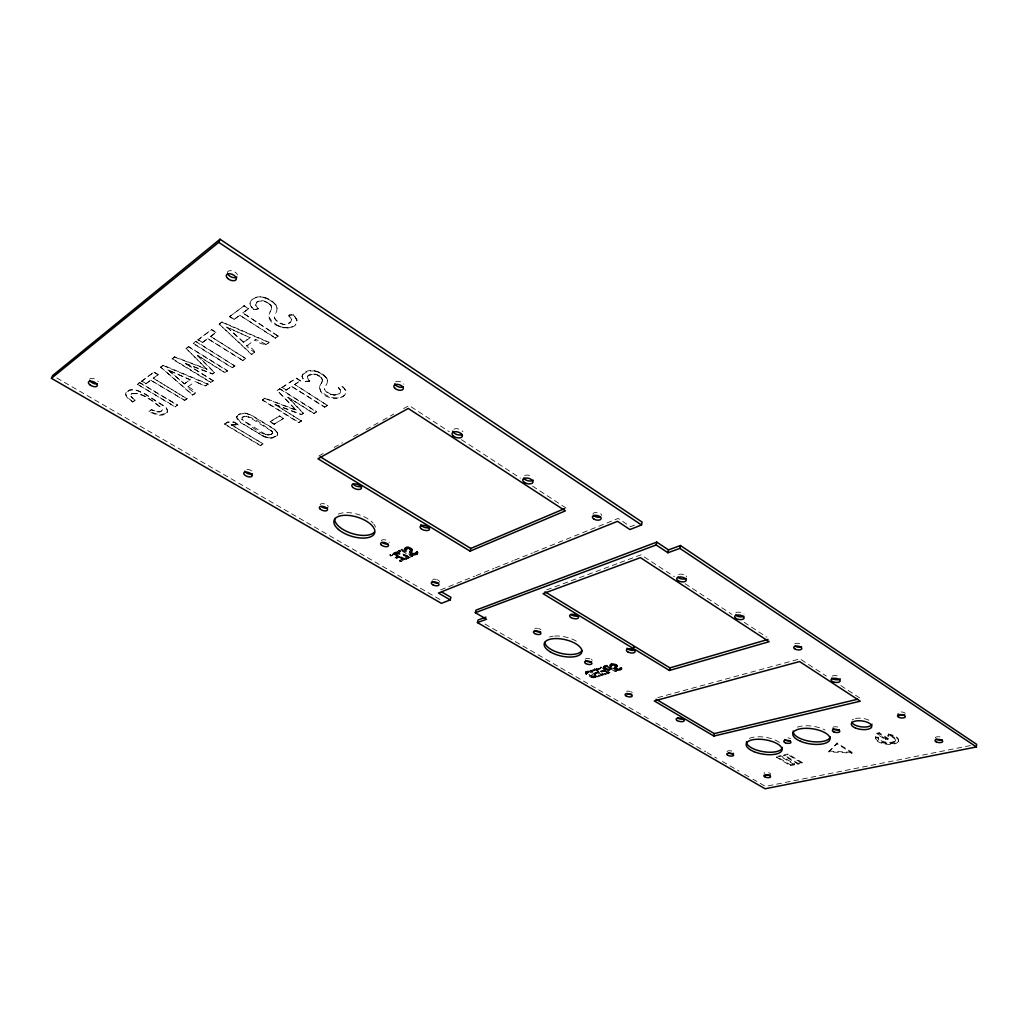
<?xml version="1.0" encoding="UTF-8"?>
<svg xmlns="http://www.w3.org/2000/svg" width="1028" height="1028" viewBox="0 0 1028 1028"><rect width="100%" height="100%" fill="white"/><g stroke="black" fill="none" stroke-linecap="round" stroke-linejoin="round"><path stroke-width="0.75" stroke-dasharray="5 3.75" d="M609.951 665.9L610.221 665C613.176 663.356 617.712 665.103 614.384 667.892C615.721 670.012 622.814 670.719 621.426 667.48L620.359 667.943C620.681 671.721 612.482 668.791 617.211 666.722C617.674 663.625 612.508 663.009 610.375 664.229L609.951 665.9L611.801 666.44C610.478 662.957 616.749 664.422 617.211 666.722M617.391 665.681C613.228 667.686 619.139 670.616 620.359 667.943M255.651 305.033L258.234 308.837L255.651 305.033L256.949 301.975C261.42 298.84 266.997 301.538 270.57 304.789C272.6 305.496 270.801 311.561 271.7 307.552M875.445 736.896A11.681 4.767 7.2 0 0 885.506 743.308A11.681 4.767 7.2 0 0 898.459 740.507A11.681 4.767 7.2 0 0 888.436 734.095L888.051 735.277A8.738 3.559 7.2 0 1 895.555 740.07A8.738 3.559 7.2 0 1 885.853 742.152A8.738 3.559 7.2 0 1 878.336 737.359L875.445 736.896L875.355 737.667A11.681 4.755 7.2 0 0 885.429 744.079A11.681 4.755 7.2 0 0 898.382 741.291L898.446 740.558M875.355 737.667L878.246 738.13A8.738 3.559 7.2 0 0 885.776 742.923A8.738 3.559 7.2 0 0 895.465 740.841L895.542 740.096M895.465 740.841A8.738 3.559 7.2 0 0 887.974 736.048L888.051 735.277M887.974 736.048L888.436 734.095M887.999 739.26L888.076 738.477L879.197 732.771L876.897 733.272L876.807 734.043L885.699 739.749L887.999 739.26L879.107 733.542L876.807 734.043M274.283 317.498C274.874 319.579 278.896 322.612 281.775 323.602C284.139 327.238 293.841 319.117 289.588 323.062C283.548 327.585 270.338 319.926 275.607 313.309M885.699 739.749L885.789 738.965L876.897 733.272M878.246 738.13L878.336 737.359M879.107 733.542L879.197 732.771M851.968 753.126L852.058 752.367L837.113 743.051L828.812 751.828L851.968 753.126L837.01 743.822L837.113 743.051M614.23 667.339C613.241 670.911 622.904 671.747 621.272 668.251L619.871 668.29L620.025 667.532M802.02 763.226L802.123 762.493L788.065 754.025L783.953 754.912L783.85 755.644L797.908 764.087L802.02 763.226L787.962 754.758L783.85 755.644M797.908 764.087L798.011 763.354L783.953 754.912M790.493 765.629L790.596 764.896L776.551 756.505L776.448 757.25L790.493 765.629L794.58 764.781L794.683 764.048L780.625 755.631L776.551 756.505M787.962 754.758L788.065 754.025M794.58 764.781L780.522 756.364L780.625 755.631M307.346 377.739L309.634 381.131L307.346 377.739L307.642 376.132C312.152 370.324 327.007 376.813 320.8 384.074M344.701 395.125C338.854 400.355 330.039 398.196 324.321 393.904C319.078 393.634 317.883 378.227 320.556 391.193C326.017 402.231 354.416 399.596 343.082 386.836C332.725 384.716 343.905 393.428 338.572 387.479M340.204 389.406C343.853 399.558 318.616 394.161 325.966 385.282M236.684 417.638L236.967 416.289L236.967 418.807L240.411 422.534L264.903 436.964L272.459 438.069L277.393 435.114L277.47 432.634L274.142 428.946L251.629 415.248L245.448 413.192L241.811 413.192L238.766 414.361L236.864 416.571M249.932 303.915C252.4 288.778 284.075 300.793 275.491 313.617M135.015 400.329L132.676 402.012L127.549 397.913A11.437 5.487 22.3 0 1 126.033 392.696L129.387 390.075A11.642 5.59 22.3 0 1 138.048 390.653L145.154 393.917L165.431 406.857A11.514 5.538 21.9 0 1 167.05 412.279C162.527 417.946 154.174 414.155 148.944 411.547L151.296 409.889L159.7 412.087L162.321 410.159L162.026 408.232C153.532 401.781 142.956 391.745 131.674 393.596L131.07 396.602L135.015 400.329L131.07 396.602M288.932 315.583C297.426 327.084 281.89 311.574 293.635 314.774C309.055 335.501 260.392 328.793 270.21 311.69M621.529 669.691L621.683 668.92M621.644 668.663L621.799 667.892M621.773 669.382L621.966 668.277M616.466 669.254L616.62 668.483M616.839 667.198L617.006 666.44M617.108 666.157L617.263 665.386M611.724 669.549L615.271 671.644L616.299 671.348L616.453 670.577L607.291 665.155C599.054 665.309 607.445 671.657 610.709 668.945L610.876 668.187C609.039 670.462 601.637 666.619 607.278 666.067L607.124 666.825C601.162 667.943 610.067 671.078 611.878 668.791L611.724 669.549C609.193 671.027 603.012 670.192 603.552 666.555M616.633 670.102L616.787 669.344M617.16 669.562L617.314 668.804M617.263 670.282L617.417 669.524M617.905 670.397L618.072 668.971M618.56 670.449L618.856 668.971M619.203 670.423L619.64 668.817M619.987 669.356L620.141 668.598M619.858 670.333L620 669.575M620.501 670.179L620.655 669.408M621.272 668.251L621.426 667.48M621.105 669.948L621.246 669.189M611.801 666.44L611.403 665.72L612.752 665.116L613.035 663.625M612.752 665.116L613.523 665.116L613.69 663.677M614.179 664.563L614.333 663.792M614.076 668.11L615.721 666.298L614.423 664.512M614.076 668.367L614.538 666.876M614.795 664.743L614.95 663.972M614.23 668.663L614.384 667.892M614.95 665.604L615.104 664.833M614.551 668.971L614.705 668.213M614.898 667.236L615.052 666.465M615.219 665.759L615.566 664.216M615.476 666.774L615.746 665.27M615.078 669.331L615.232 668.573M615.669 666.542L615.875 665.527M616.003 665.309L616.157 664.538M615.592 668.521L615.759 667.519M615.438 669.549L615.913 667.3M616.247 665.45L616.402 664.679M615.271 671.644L616.453 670.577M616.029 669.858L616.286 668.277M616.286 667.622L616.44 666.864M616.787 665.823L616.941 665.052M603.308 667.66L607.291 665.155M606.828 670.038L607.111 668.598M607.625 670.217L607.779 668.791M608.268 669.601L608.435 668.842M607.779 672.993L607.933 672.235L604.168 674.072L605.184 674.664L609.964 672.518L600.815 667.121L596.201 668.534L597.05 669.883L600.648 668.791L603.757 670.616L603.911 669.858L600.622 671.554L601.624 672.145L604.772 671.207L607.779 672.993L604.168 674.072M608.422 670.282L608.576 669.524M608.846 669.511L609 668.753M609.18 670.256L609.334 669.485M610.221 665L610.375 664.229M610.426 666.478L610.041 664.641M609.887 670.102L610.041 669.344M610.966 664.666L611.12 663.895M611.596 664.512L611.763 663.741M611.48 666.041L611.724 664.692M611.981 665.27L612.392 663.651M601.624 672.145L604.927 670.449L604.772 671.207M601.868 674.754L602.022 673.995L598.283 675.833L599.298 676.411L604.04 674.291L594.904 668.92L590.329 670.32L591.177 671.669L594.749 670.577L597.846 672.402L598 671.644L594.737 673.327L595.739 673.918L598.849 672.993L601.868 674.754L598.283 675.833M603.462 668.046L603.616 667.275M603.706 667.018L603.873 666.26M603.847 668.457L604.001 667.699M604.271 666.786L604.438 666.028M604.477 668.881L604.631 668.123M604.785 667.879L605.029 666.825M605.004 668.213L605.415 666.632M605.286 669.369L605.659 667.815M605.184 674.664L609.964 672.518M606.045 669.755L606.469 668.29M594.685 677.722L598.168 676.051L598 676.797C593.863 680.69 578.931 672.505 589.044 670.706L598.168 676.051M595.739 673.918L599.016 672.235L598.849 672.993M595.482 677.555L595.636 676.797M597.05 669.883L600.815 668.033M590.689 676.064L593.734 677.105L596.15 675.756C593.541 678.043 582.915 672.672 589.044 671.605M600.648 668.791L600.815 667.121M599.298 676.411L604.04 674.291M591.177 671.669L594.904 669.819L594.749 670.577M591.344 677.234L591.742 675.794M592.179 677.529L592.449 676.128M593.027 677.709L593.182 676.321M590.162 671.078L594.904 668.92M593.734 677.105L593.901 676.347M593.863 677.786L594.839 676.977M594.441 676.977L594.595 676.218M585.536 673.764L585.433 672.132M585.202 673.16L585.999 671.669M585.921 674.098L585.69 673.006M585.844 672.428L586.513 671.477M586.461 674.445L586.088 673.34M587.566 673.353L586.872 673.713L586.988 672.312M586.872 673.713L587.027 672.967M586.667 673.366L587.489 672.081M595.996 676.514L588.89 672.363L589.044 670.706M277.393 435.114L277.714 433.777M585.292 673.456L585.639 671.888M290.924 321.674L291.412 319.695M325.876 385.577C334.023 374.475 305.74 363.09 301.949 376.672L305.252 381.735L309.634 381.131M302.579 374.256L302.052 376.376L302.977 378.779L305.355 381.439L309.736 380.835M406.728 550.365C405.674 546.228 413.256 549.864 409.851 553.051C411.251 555.621 419.514 556.109 416.931 552.28L417.15 551.496L415.518 552.383C417.394 555.801 408.99 553.848 409.941 550.995C413.911 548.387 404.634 546.331 406.959 549.582L405.34 550.468L404.467 549.145L404.929 547.834C407.615 545.367 415.325 548.631 411.239 552.242C411.251 555.428 420.156 554.85 417.15 551.496M416.687 554.709L416.918 553.925M417.432 552.781L417.651 551.997M417.239 554.413L417.458 553.629M417.715 553.244L417.933 552.46M417.599 554.066L417.985 552.897M411.907 553.462L411.38 551.74L412.575 549.736M412.035 554.477L412.125 552.678M411.701 556.778L412.883 555.583L401.974 549.132L401.023 549.569L400.791 550.34L411.701 556.778L412.883 555.583M412.729 554.773L413.333 553.295L416.16 552.935L415.736 551.599M413.41 554.966L413.641 554.182M413.924 554.246L414.155 553.475M414.104 555.081L414.323 554.31M414.734 554.233L414.952 553.449M414.785 555.12L415.004 554.336M415.492 554.002L415.71 553.218M415.98 552.897L416.199 552.113M415.44 555.069L415.659 554.285M415.929 553.706L416.16 552.935M416.109 553.347L416.327 552.563M416.083 554.94L416.301 554.156M404.878 559.772L405.109 558.988L394.225 552.601L389.702 555.3L390.897 556.007L394.482 553.732L398.17 555.891L395.022 557.96L396.217 558.667L399.378 556.598L402.963 558.705L399.365 560.954L400.573 561.661L404.878 559.772L393.994 553.385L389.702 555.3M408.116 548.656L408.334 547.873M404.467 549.145L408.848 547.14M408.913 548.823L409.144 548.04M404.904 558.551L408.257 556.405L405.122 557.78L406.086 559.245L410.519 556.623L397.733 552.267L397.502 553.038L410.288 557.394L410.519 556.623M412.344 550.52L409.311 548.13L409.542 547.346M409.709 549.196L409.941 548.412M410.005 548.412L410.236 547.628M410.031 549.376L410.249 548.592M409.619 552.691L409.941 550.995M410.493 549.723L410.93 548.001M410.121 551.239L410.352 550.455M409.851 553.051L410.069 552.267M410.596 550.648L410.93 549.26M410.994 548.965L411.226 548.181M410.275 553.437L410.493 552.653M411.663 549.415L411.881 548.631M410.917 553.861L411.136 553.077M411.2 552.82L411.47 551.458M412.074 549.813L412.305 549.029M411.663 551.676L411.881 550.905M411.431 553.128L411.663 552.344M412.112 551.136L412.511 549.402M411.341 554.118L411.56 553.334M400.573 561.661L405.109 558.988M404.698 548.618L404.929 547.834M404.685 549.762L404.698 548.361M405.379 548.181L405.597 547.397M405.97 547.963L406.201 547.179M405.34 550.468L404.916 548.978M406.124 549.479L406.445 548.374M406.6 547.821L406.831 547.037M406.291 549.877L406.51 549.106M406.587 548.901L406.805 548.117M407.255 547.77L407.474 546.986M407.319 548.669L407.551 547.885M407.923 547.808L408.155 547.024M396.217 558.667L399.378 556.598M408.026 557.176L395.266 552.807L399.506 550.237L400.47 551.715L397.502 553.038M401.974 549.132L400.791 550.34M399.365 560.954L402.963 558.705M393.994 553.385L394.225 552.601M395.266 552.807L399.506 550.237M395.022 557.96L398.17 555.891M390.897 556.007L394.482 553.732M345.871 390.511L342.992 387.119L338.469 387.774M333.959 395.266L338.983 393.801M327.431 405.469L294.689 384.433L327.431 405.469L324.565 407.178L291.759 386.515L286.002 390.165L281.89 387.595L296.411 378.098L300.536 380.72L294.599 384.716M331.286 394.713L325.735 390.987L324.54 388.969M324.565 407.178L327.521 405.186M313.9 413.346L288.007 397.168L313.797 413.629L316.65 411.688L279.86 388.661L277.187 390.37L296.154 410.249L277.187 390.37M327.701 380.9L326.698 377.841M313.797 413.629L316.65 411.688M326.596 378.137L321.918 373.999M322.509 380.167L321.558 377.726M322.098 381.658L319.695 386.232M301.397 421.043L275.144 404.454L301.397 421.043L298.75 422.624L262.268 400.123L264.941 398.183L296.257 409.954M321.828 374.282L319.541 372.624M321.456 378.021L318.886 375.773M307.642 376.132L313.527 373.845M302.476 374.552L308.259 371.082L314.902 370.877M275.041 404.736L301.332 414.682L303.427 413.192L288.007 397.168M298.75 422.624L301.5 420.76M318.783 376.068L316.187 374.423M319.451 372.92L317.202 371.583M301.332 414.682L303.427 413.192M277.611 434.06L277.47 432.634M276.686 436.078L277.483 434.831M283.394 418.55L279.487 415.8L270.068 421.84L274.065 424.281L283.394 418.55L279.385 416.083L270.068 421.84M270.737 438.198L276.789 435.808M272.6 433.546C263.605 438.892 249.855 424.744 241.824 419.398L242.814 416.815C253.942 415.068 264.003 426.286 272.613 432.056L271.585 434.574M277.367 432.916L274.142 428.946M291.759 386.515L324.668 406.895M281.89 387.595L296.411 378.098M266.907 437.632L270.827 437.928M267.871 435.14L271.688 434.291M272.613 432.056L271.533 430.706M274.065 424.281L283.497 418.267M286.002 390.165L291.862 386.232M262.834 436.052L240.513 422.251L236.787 417.368M277.085 390.666L279.86 388.661M231.197 425.078L238.612 424.744L234.178 422.084L227.676 421.981L224.528 424.204L260.315 445.612L262.988 443.8L231.3 424.795L262.988 443.8M265.661 434.484L241.824 419.398M264.903 436.964L262.924 435.769M297.143 320.8L296.745 318.911M287.801 328.125L292.132 326.737L295.768 324.167M288.817 315.892L293.635 314.774M262.268 400.123L264.941 398.183M274.052 429.229L249.508 414.297M271.443 430.989L248.75 416.88M278.19 336.195L242.788 312.897L278.19 336.195L275.298 338.186L239.807 315.288L233.986 319.541L229.54 316.688L244.227 305.663L248.699 308.58L242.672 313.206M283.163 327.752L287.917 327.829M241.824 417.882L244.51 416.173M238.766 414.361L245.448 413.192M278.292 325.927L271.97 321.404L268.912 316.83M244.407 416.456L246.514 416.211M245.345 413.474L247.452 413.616M275.298 338.186L278.305 335.899M280.76 327.02L278.408 325.619M265.905 344.406C242.608 331.144 263.502 350.098 269.053 342.247L222.048 321.982L219.208 324.064L251.5 354.506C263.618 351.782 232.585 336.876 254.558 352.411M265.802 344.701L269.053 342.247M277.162 308.259L275.967 304.841M224.528 424.204L227.573 422.264L234.178 422.084M271.598 307.86L270.57 304.789M275.864 305.136L271.842 301.255M271.739 301.564L268.179 299.007M270.454 305.085L267.666 302.605M251.5 354.506L254.674 352.116M250.112 337.698L226.79 326.943L243.443 342.375L250.112 337.698L226.674 327.251M268.077 299.315L265.674 297.876M256.833 302.283L259.184 301.114L264.761 301.114M210.47 336.696L216.15 332.327L211.755 329.551L197.916 339.934L202.285 342.658L207.772 338.662L242.659 360.571L245.512 358.399L210.586 336.4L245.512 358.399M243.443 342.375L250.228 337.402M234.808 365.955L195.808 341.27L193.046 343.519L232.097 367.818L234.808 365.955L195.693 341.566L193.046 343.519M252.335 299.341L256.242 297.426L260.816 296.732M260.701 297.041L263.219 297.105M227.599 370.697L224.991 372.483L197.684 355.572L224.888 372.766L227.599 370.697L188.651 346.539L186.132 348.389L206.936 369.348L186.132 348.389M250.048 303.607C250.845 307.963 253.903 311.278 258.349 308.541M232.097 367.818L234.911 365.672M213.207 380.784L185.438 363.411L213.207 380.784L210.701 382.493L172.113 358.9L174.644 356.832L207.052 369.052M239.807 315.288L275.401 337.891M229.54 316.688L244.227 305.663M208.157 384.035L205.343 385.963L195.179 381.568L205.24 386.245L208.157 384.035L163.221 365.236L160.676 367.112L192.442 395.022C203.672 392.388 173.732 378.972 195.191 393.146M185.323 363.694L212.539 374.012L214.531 372.419L197.684 355.572M233.986 319.541L239.922 314.992M210.701 382.493L213.31 380.488M212.539 374.012L214.531 372.419M219.092 324.36L222.048 321.982M186.98 398.774L153.288 378.201L186.98 398.774L184.526 400.445L150.756 380.244L145.847 383.829L141.62 381.311L154.02 372.007L158.273 374.565L153.172 378.484M192.442 395.022L195.294 392.85M190.219 379.756L167.898 369.784L184.256 383.945L190.219 379.756L167.782 370.067M207.772 338.662L242.775 360.275M197.916 339.934L211.755 329.551M184.526 400.445L187.096 398.491M175.056 406.947L177.6 405.006L139.757 382.493L137.379 384.241L175.056 406.947L177.6 405.006M184.256 383.945L190.334 379.473M202.285 342.658L207.887 338.366M167.05 412.279L166.934 412.549A11.514 5.538 21.9 0 0 165.328 407.139L145.038 394.199L137.932 390.936A11.642 5.59 22.3 0 0 129.284 390.357L126.033 392.696M186.017 348.672L188.651 346.539M157.361 412.061L161.499 411.174M172.113 358.9L174.644 356.832M148.944 411.547L151.412 409.619L157.477 411.778M160.561 367.394L163.221 365.236M141.62 381.311L154.02 372.007M150.756 380.244L184.642 400.175M145.847 383.829L150.872 379.962M137.264 384.523L139.757 382.493M132.676 402.012L135.118 400.059M131.019 394.366L131.674 393.596M270.107 311.998L271.443 308.914M828.812 751.828L837.01 743.822M153.288 378.201L158.273 374.565M210.586 336.4L216.15 332.327M242.788 312.897L248.699 308.58M187.803 386.926L195.179 381.568M247.054 345.626L255.291 339.664M242.659 360.571L245.396 358.695M294.689 384.433L300.536 380.72M260.315 445.612L262.885 444.083M318.86 455.982L324.411 452.873M334.139 447.437L342.465 442.772M353.581 436.553L359.132 433.456M366.084 429.563L381.362 421.03M382.75 420.246L393.852 414.04M403.58 408.591L409.131 405.495L449.364 431.773M165.714 413.641L158.787 414.785L149.047 411.264M397.733 552.267L400.702 550.944M406.086 559.245L410.288 557.394M440.639 589.866L455.43 583.917M456.907 583.313L474.666 576.168M476.144 575.577L493.89 568.433M495.367 567.841L513.126 560.697M514.604 560.106L532.35 552.961M533.84 552.37L618.162 518.446L630.524 526.657L636.319 524.383M546.678 589.879L618.522 563.164M620.012 562.612L640.971 554.824L674.458 576.734M131.558 393.878C142.841 392.015 153.429 402.064 161.923 408.501M586.358 672.235L588.877 671.464L598 676.797M596.047 669.292L600.66 667.879L609.81 673.276M587.335 672.826L588.89 672.363M594.737 673.327L597.846 672.402M600.622 671.554L603.757 670.616M657.83 697.601L799.964 658.858L826.319 676.103M776.448 757.25L780.522 756.364M885.789 738.965L888.076 738.477M790.596 764.896L794.683 764.048M798.011 763.354L802.123 762.493M970.342 745.557L765.449 786.394L752.959 779.16M253.672 309.608L258.234 308.837M415.518 552.383L416.931 552.28M405.572 549.684L406.959 549.582M610.593 665.707L611.956 665.669M231.3 424.795L238.612 424.744M828.902 751.082L852.058 752.367M594.017 677.028L586.615 673.687M313.424 374.141L316.084 374.719M331.389 394.418L334.049 394.983M613.523 665.116L614.269 665.283M265.764 434.214L267.974 434.857M408.617 547.924L409.311 548.13M246.412 416.494L248.647 417.162M280.862 326.724L283.265 327.457M314.799 371.172L317.099 371.879M263.104 297.413L265.558 298.171M408.257 556.405L395.497 552.036M247.35 413.899L249.406 414.58M264.993 436.694L267.01 437.363M174.529 357.127L206.936 369.348M264.838 398.478L296.154 410.249M275.144 404.454L301.435 414.4M185.438 363.411L212.642 373.729M163.105 365.531L208.041 384.318M221.932 322.278L268.938 342.542M412.524 552.923L413.333 553.295M264.646 301.422L267.55 302.913M485.01 624.035L650.223 719.69M655.774 722.902L672.428 732.54M673.815 733.35L683.543 738.978M689.094 742.19L705.748 751.841M707.135 752.637L716.863 758.266M722.414 761.478L739.068 771.129M744.619 774.341L751.571 778.363M56.784 377.957L442.117 600.776M394.251 554.503L397.939 556.675M399.147 557.382L402.732 559.476M594.891 672.569L595.906 673.16M590.329 670.32L591.331 670.911M598.45 675.075L599.452 675.666M395.24 557.189L396.448 557.883M389.933 554.529L391.128 555.223M399.596 560.183L400.791 560.877M399.288 551.021L400.47 551.715M600.776 670.796L601.791 671.387M596.201 668.534L597.217 669.125M604.336 673.314L605.338 673.905M405.122 557.78L406.304 558.474M594.749 669.678L603.886 675.049M401.023 549.569L412.665 556.354M607.137 665.913L616.299 671.348M607.124 666.825L610.709 668.945M139.641 382.776L177.484 405.276M137.379 384.241L175.158 406.677M141.735 381.028L145.963 383.547M224.631 423.921L260.418 445.342M153.904 372.29L158.158 374.847M234.076 422.354L238.509 425.027M172.229 358.618L210.817 382.21M270.171 421.557L274.168 423.999M262.371 399.828L298.84 422.341M188.535 346.834L227.484 370.979M193.161 343.224L232.199 367.536M198.031 339.638L202.4 342.375M281.993 387.299L286.105 389.882M279.757 388.957L316.56 411.971M211.639 329.847L216.047 332.622M296.308 378.394L300.433 381.015M229.655 316.393L234.101 319.245M244.111 305.971L248.596 308.888M461.444 439.663L520.451 478.213M532.517 486.103L566.043 507.999M685.175 583.75L732.065 614.423M744.118 622.313L766.888 637.219M840.827 685.586L860.59 698.526M132.792 401.742L127.665 397.63A11.437 5.487 22.4 0 1 126.148 392.413M167.898 369.784L184.372 383.662M160.676 367.112L192.557 394.739M226.79 326.943L243.559 342.08M219.208 324.064L251.616 354.21M197.569 355.855L214.415 372.714M287.904 397.45L303.337 413.474M293.533 315.069L296.642 319.22M251.153 306.318L253.787 309.312M619.871 668.29L620.231 669.074M338.302 514.167A21.228 10.01 17.1 0 1 370.144 520.425M371.031 521.145A21.228 10.01 17.1 0 1 373.074 523.124M373.884 524.126A21.228 10.01 17.1 0 1 375.426 527.081M320.209 504.774A4.253 2.017 17.9 0 1 322.496 503.591A4.253 2.017 17.9 0 1 326.583 504.735M327.379 505.301A4.253 2.017 17.9 0 1 328.305 506.496M381.362 540.779A4.112 1.927 16.4 0 1 385.23 539.867A4.112 1.927 16.4 0 1 389.278 542.463M432.814 579.406A3.971 1.812 15.2 0 1 436.386 579.458M437.363 579.792A3.971 1.812 15.2 0 1 438.943 580.717M439.444 581.244A3.971 1.812 15.2 0 1 439.701 582.246M593.015 514.244A4.459 2.3 12.4 0 1 597.255 512.509A4.459 2.3 12.4 0 1 601.778 515.491M395.677 381.812A4.909 2.711 18.1 0 1 400.033 381.645A4.909 2.711 18.1 0 1 403.85 384.176M246.887 469.333A4.369 2.069 19.5 0 1 252.567 471.724M227.419 272.703A5.397 3.033 23.6 0 1 231.93 270.827A5.397 3.033 23.6 0 1 237.455 274.797M89.642 379.281A4.78 2.274 23.2 0 1 92.597 378.407A4.78 2.274 23.2 0 1 97.005 380.283M97.776 381.002A4.78 2.274 23.2 0 1 98.29 381.735M524.691 475.514A5.268 2.776 14.2 0 1 531.977 476.529M453.952 429.177A5.358 2.891 16.2 0 1 458.796 429.061A5.358 2.891 16.2 0 1 462.883 431.747M935.274 737.77A3.881 1.581 6.4 0 1 938.191 736.742A3.881 1.581 6.4 0 1 942.226 737.731M901.158 711.929A3.945 1.658 6.8 0 1 905.282 713.355M764.202 773.66A3.444 1.324 9.3 0 1 764.703 772.722M768.636 772.748A3.444 1.324 9.3 0 1 770.589 773.698M534.945 628.442A3.842 1.709 13.1 0 1 537.528 628.326M538.505 628.532A3.842 1.709 13.1 0 1 540.908 629.714M794.785 643.798A4.112 1.876 8.2 0 1 798.473 643.399A4.112 1.876 8.2 0 1 801.827 644.864M585.202 659.218A3.752 1.632 12.1 0 1 590.522 659.038M591.306 659.423A3.752 1.632 12.1 0 1 592.321 660.323M832.23 676.064A4.626 2.043 7.7 0 1 836.432 675.679A4.626 2.043 7.7 0 1 840.159 677.285M888.359 734.879A11.681 4.755 7.2 0 1 898.382 741.291M727.117 751.635A3.495 1.375 9.8 0 1 729.392 750.723A3.495 1.375 9.8 0 1 733.118 751.622M626.566 691.266A3.649 1.529 11.4 0 1 630.023 691.42M630.896 691.703A3.649 1.529 11.4 0 1 632.22 692.486M549.466 637A19.262 8.455 12.6 0 1 553.218 636.191M554.645 636.049A19.262 8.455 12.6 0 1 578.584 642.667M749.412 738.438A18.17 7.273 9.2 0 1 779.879 742.807M788.001 737.86A3.637 1.478 8.8 0 1 790.468 738.695M797.394 727.143A18.787 7.671 8.4 0 1 825.009 730.021M832.911 727.387A3.765 1.555 8 0 1 838.591 727.323M852.302 719.973A10.319 4.292 7.5 0 1 853.6 719.125M855.45 718.508A10.319 4.292 7.5 0 1 869.906 720.795M678.698 574.434A4.844 2.364 10.4 0 1 685.47 575.436M686.203 576.04A4.844 2.364 10.4 0 1 686.665 576.682M735.83 612.791A4.806 2.274 9.3 0 1 740.07 612.264A4.806 2.274 9.3 0 1 744.066 614.024"/><path stroke-width="1.5" d="M477.416 622.57L765.102 788.772L976.407 746.958L976.6 744.311L680.42 545.508L668.483 549.903L656.764 542.103L475.977 610.131L475.321 612.701L486.54 619.229L477.416 622.57L478.059 620.012L485.884 617.134M713.882 736.061L860.282 701.186L799.578 661.557L654.271 700.942L713.882 736.061L714.293 733.594L857.48 699.271M669.421 670.462L769.162 641.703L640.405 557.651L543.054 593.657L669.421 670.462L669.896 667.879L768.032 639.416M475.321 612.701L656.198 544.968L667.93 552.756L679.881 548.374L680.42 545.508M667.93 552.756L668.483 549.903M656.198 544.968L656.764 542.103M450.238 599.902L438.455 593.053L617.545 521.324L629.933 529.536L641.523 524.987L642.114 522.096L220.031 239.228L52.634 375.541L51.4 378.317L441.423 603.359L450.238 599.902L450.932 597.307L441.77 591.987M470.104 551.149L565.374 510.865L408.244 408.45L317.935 458.771L470.104 551.149L470.824 548.438L564.578 508.629M51.4 378.317L218.784 242.338L220.031 239.228M656.095 699.246L714.293 733.594M545.046 591.807L669.896 667.879M320.235 456.805L470.824 548.438M679.881 548.374L976.407 746.958M218.784 242.338L641.523 524.987M374.372 532.17A21.228 10.01 17.1 0 1 350.754 533.069A21.228 10.01 17.1 0 1 334.755 518.42M327.675 507.909A4.253 2.017 17.9 0 1 321.211 506.534M387.839 543.992A4.112 1.927 16.4 0 1 382.236 542.437M438.198 583.159A3.971 1.812 15.2 0 1 432.3 581.141M600.583 516.981A4.459 2.3 12.4 0 1 593.67 515.516M403.297 386.836A4.909 2.711 18.1 0 1 398.35 386.798A4.909 2.711 18.1 0 1 394.803 383.714M252.438 473.857A4.369 2.069 19.5 0 1 248.236 473.741A4.369 2.069 19.5 0 1 244.831 471.197M236.877 277.072A5.397 3.033 23.6 0 1 231.763 277.149A5.397 3.033 23.6 0 1 227.573 273.577M97.403 383.829A4.78 2.274 23.2 0 1 89.796 380.591M533.224 480.14A5.268 2.776 14.2 0 1 528.302 480.834A5.268 2.776 14.2 0 1 523.74 478.123M361.509 486.334A5.063 2.493 17.6 0 1 353.092 483.97M429.357 527.505A4.883 2.364 15.9 0 1 424.384 527.313A4.883 2.364 15.9 0 1 420.902 524.537M462.099 434.523A5.358 2.891 16.2 0 1 456.599 434.42A5.358 2.891 16.2 0 1 452.86 431.156M683.479 719.047A4.151 1.696 10.5 0 1 677.709 718.122M840.249 678.865A4.626 2.043 7.7 0 1 836.098 679.726A4.626 2.043 7.7 0 1 831.78 678.056M904.73 714.961A3.945 1.658 6.8 0 1 898.022 713.907M942.098 739.659A3.881 1.581 6.4 0 1 935.968 739.029M770.37 774.996A3.444 1.324 9.3 0 1 765.654 774.714M540.599 631.77A3.842 1.709 13.1 0 1 534.663 630.498M801.493 646.715A4.112 1.876 8.2 0 1 795.042 646.124M631.706 694.285A3.649 1.529 11.4 0 1 626.643 693.476M591.486 661.801A3.752 1.632 12.1 0 1 585.677 660.554M582.028 650.428A19.262 8.455 12.6 0 1 562.123 653.577A19.262 8.455 12.6 0 1 544.763 642.423M782.398 747.459A18.17 7.273 9.2 0 1 763.354 751.686A18.17 7.273 9.2 0 1 746.534 741.676M790.069 740.738A3.637 1.478 8.8 0 1 784.492 739.543M830.277 736.87A18.787 7.671 8.4 0 1 810.115 741.342A18.787 7.671 8.4 0 1 793.192 730.959M839.426 729.61A3.765 1.555 8 0 1 832.988 728.595M733.478 753.37A3.495 1.375 9.8 0 1 728.723 753.113M872.014 724.213A10.319 4.292 7.5 0 1 862.004 726.924A10.319 4.292 7.5 0 1 851.724 722.144M577.98 615.913A4.562 2.095 12.5 0 1 570.913 614.397M635.086 649.876A4.459 1.979 11.4 0 1 630.742 650.197A4.459 1.979 11.4 0 1 627.041 648.154M633.402 646.869A4.459 1.979 11.4 0 1 634.327 647.332M686.126 578.43A4.844 2.364 10.4 0 1 677.85 577.209M743.835 616.273A4.806 2.274 9.3 0 1 735.611 615.052M251.988 475.064L251.603 474.435A4.382 2.069 19.5 0 0 246.938 472.122A4.382 2.069 19.5 0 0 243.739 473.317L243.854 473.908A4.382 2.069 19.5 0 0 248.904 476.851A4.382 2.069 19.5 0 0 251.988 475.064M338.495 529.51A21.254 9.984 17.1 0 0 373.575 534.843A21.254 9.984 17.1 0 0 351.036 515.709A21.254 9.984 17.1 0 0 338.495 529.51M320.325 509.22A4.253 2.005 17.9 0 0 327.289 510.235A4.253 2.005 17.9 0 0 322.638 506.367A4.253 2.005 17.9 0 0 320.325 509.22M381.439 545.084A4.125 1.927 16.4 0 0 388.263 546.112A4.125 1.927 16.4 0 0 383.932 542.45A4.125 1.927 16.4 0 0 381.439 545.084M593.747 518.96A4.459 2.3 12.4 0 0 601.033 518.96A4.459 2.3 12.4 0 0 595.495 515.298A4.459 2.3 12.4 0 0 593.747 518.96M432.788 584.765A3.971 1.799 15.2 0 0 438.982 584.868A3.971 1.799 15.2 0 0 433.7 581.771A3.971 1.799 15.2 0 0 432.788 584.765M394.842 388.237A4.922 2.711 18.1 0 0 402.989 389.316A4.922 2.711 18.1 0 0 397.887 384.382A4.922 2.711 18.1 0 0 394.842 388.237M89.873 384.806A4.78 2.262 23.1 0 0 97.249 385.821A4.78 2.262 23.1 0 0 91.415 381.195A4.78 2.262 23.1 0 0 89.873 384.806M227.651 278.434A5.41 3.033 23.5 0 0 236.222 279.513A5.41 3.033 23.5 0 0 230.092 273.782A5.41 3.033 23.5 0 0 227.651 278.434M524.498 482.492A5.268 2.763 14.2 0 0 532.928 482.415A5.268 2.763 14.2 0 0 526.195 477.981A5.268 2.763 14.2 0 0 524.498 482.492M453.014 435.705A5.358 2.891 16.2 0 0 461.983 436.939A5.358 2.891 16.2 0 0 456.625 431.721A5.358 2.891 16.2 0 0 453.014 435.705M352.9 487.439A5.063 2.48 17.6 0 0 361.239 488.647A5.063 2.48 17.6 0 0 355.829 483.944A5.063 2.48 17.6 0 0 352.9 487.439M421.056 528.623A4.896 2.364 15.9 0 0 429.216 529.818A4.896 2.364 15.9 0 0 424.204 525.411A4.896 2.364 15.9 0 0 421.056 528.623M677.259 720.589A4.151 1.696 10.5 0 0 684.121 720.924A4.151 1.696 10.5 0 0 679.2 718.032A4.151 1.696 10.5 0 0 677.259 720.589M832.924 681.718A4.626 2.03 7.7 0 0 840.197 681.076A4.626 2.03 7.7 0 0 833.759 678.287A4.626 2.03 7.7 0 0 832.924 681.718M898.96 717.364A3.945 1.658 6.8 0 0 905.257 716.901A3.945 1.658 6.8 0 0 899.911 714.601A3.945 1.658 6.8 0 0 898.96 717.364M936.431 742.01A3.894 1.581 6.4 0 0 942.689 741.612A3.894 1.581 6.4 0 0 937.485 739.389A3.894 1.581 6.4 0 0 936.431 742.01M626.142 695.969A3.649 1.529 11.4 0 0 632.13 696.226A3.649 1.529 11.4 0 0 627.684 693.617A3.649 1.529 11.4 0 0 626.142 695.969M534.701 633.531A3.842 1.696 13.1 0 0 540.869 633.711A3.842 1.696 13.1 0 0 535.973 630.819A3.842 1.696 13.1 0 0 534.701 633.531M585.742 663.523A3.752 1.619 12.1 0 0 591.845 663.741A3.752 1.619 12.1 0 0 587.168 660.991A3.752 1.619 12.1 0 0 585.742 663.523M550.237 651.842A19.275 8.43 12.6 0 0 581.475 652.986A19.275 8.43 12.6 0 0 557.394 638.594A19.275 8.43 12.6 0 0 550.237 651.842M795.441 649.285A4.112 1.876 8.2 0 0 801.827 648.617A4.112 1.876 8.2 0 0 796.019 646.085A4.112 1.876 8.2 0 0 795.441 649.285M727.631 755.195A3.495 1.375 9.8 0 0 733.478 755.529A3.495 1.375 9.8 0 0 729.443 753.164A3.495 1.375 9.8 0 0 727.631 755.195M785.341 742.781A3.637 1.465 8.8 0 0 790.969 742.396A3.637 1.465 8.8 0 0 785.829 740.276A3.637 1.465 8.8 0 0 785.341 742.781M800.568 741.316A18.8 7.659 8.4 0 0 829.956 739.415A18.8 7.659 8.4 0 0 803.742 728.389A18.8 7.659 8.4 0 0 800.568 741.316M754.025 751.674A18.183 7.26 9.2 0 0 782.051 749.952A18.183 7.26 9.2 0 0 756.274 739.299A18.183 7.26 9.2 0 0 754.025 751.674M833.888 731.923A3.765 1.555 8 0 0 839.799 731.512A3.765 1.555 8 0 0 834.556 729.315A3.765 1.555 8 0 0 833.888 731.923M855.386 727.965A10.331 4.279 7.5 0 0 871.731 726.822A10.331 4.279 7.5 0 0 857.532 720.782A10.331 4.279 7.5 0 0 855.386 727.965M765.307 777.104A3.444 1.324 9.3 0 0 770.589 776.821A3.444 1.324 9.3 0 0 765.693 774.855A3.444 1.324 9.3 0 0 765.307 777.104M678.056 580.614A4.844 2.364 10.4 0 0 686.1 580.73A4.844 2.364 10.4 0 0 680.356 576.939A4.844 2.364 10.4 0 0 678.056 580.614M735.855 618.381A4.819 2.262 9.3 0 0 743.912 618.573A4.819 2.262 9.3 0 0 738.387 614.937A4.819 2.262 9.3 0 0 735.855 618.381M627.671 651.829A4.459 1.979 11.4 0 0 634.996 652.06A4.459 1.979 11.4 0 0 629.56 648.758A4.459 1.979 11.4 0 0 627.671 651.829M571.067 617.584A4.575 2.082 12.5 0 0 578.481 617.764A4.575 2.082 12.5 0 0 572.75 614.281A4.575 2.082 12.5 0 0 571.067 617.584"/></g></svg>
